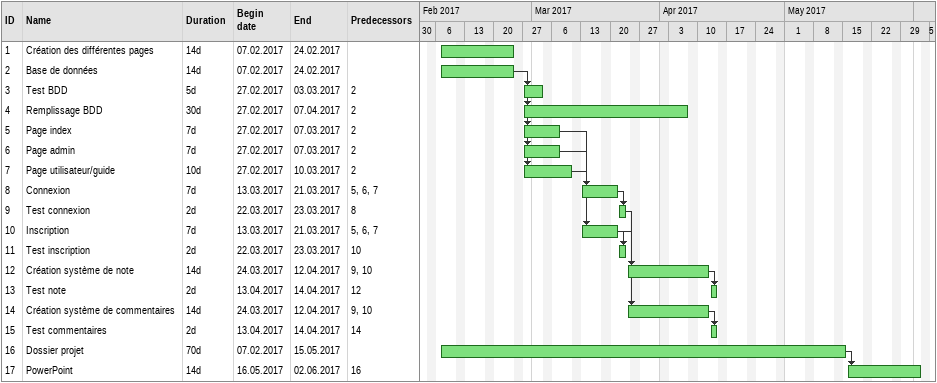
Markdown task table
| ID | Task | Duration | Start | Finish | Predecessors |
|---|---|---|---|---|---|
| 1 | Création des différentes pages | 14d | 2017-02-07 | 2017-02-24 |  |
| 2 | Base de données | 14d | 2017-02-07 | 2017-02-24 |  |
| 3 | Test BDD | 5d | 2017-02-27 | 2017-03-03 | 2 |
| 4 | Remplissage BDD | 30d | 2017-02-27 | 2017-04-07 | 2 |
| 5 | Page index | 7d | 2017-02-27 | 2017-03-07 | 2 |
| 6 | Page admin | 7d | 2017-02-27 | 2017-03-07 | 2 |
| 7 | Page utilisateur/guide | 10d | 2017-02-27 | 2017-03-10 | 2 |
| 8 | Connexion | 7d | 2017-03-13 | 2017-03-21 | 5, 6, 7 |
| 9 | Test connexion | 2d | 2017-03-22 | 2017-03-23 | 8 |
| 10 | Inscription | 7d | 2017-03-13 | 2017-03-21 | 5, 6, 7 |
| 11 | Test inscription | 2d | 2017-03-22 | 2017-03-23 | 10 |
| 12 | Création système de note | 14d | 2017-03-24 | 2017-04-12 | 9, 10 |
| 13 | Test note | 2d | 2017-04-13 | 2017-04-14 | 12 |
| 14 | Création système de commentaires | 14d | 2017-03-24 | 2017-04-12 | 9, 10 |
| 15 | Test commentaires | 2d | 2017-04-13 | 2017-04-14 | 14 |
| 16 | Dossier projet | 70d | 2017-02-07 | 2017-05-15 |  |
| 17 | PowerPoint | 14d | 2017-05-16 | 2017-06-02 | 16 |
